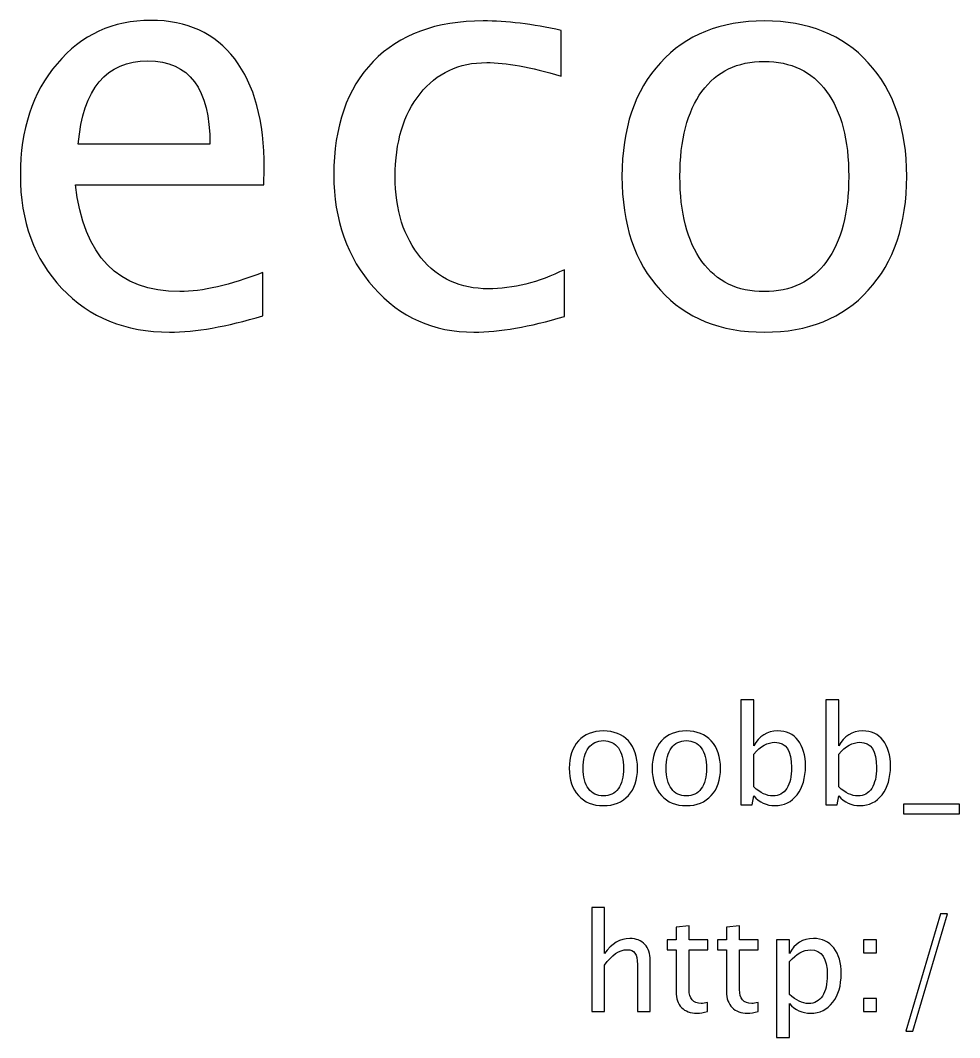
# Model space of a CAD drawing. Header units: centimetres. Extents: x -79 to 72, y -74 to 74.
# Drawn here: x -34.46 to -25.62, y 63.47 to 73.04 of the extents above; entities that cross this region are included whole.
import ezdxf

# ---------------------------------------------------------------- set-up
doc = ezdxf.new("R2010")
doc.units = ezdxf.units.CM
doc.header["$MEASUREMENT"] = 0
doc.layers.add('Layer 1', color=7, linetype='Continuous')

msp = doc.modelspace()

# ---------------------------------------------------------------- linework, layer by layer
at = {"layer": 'Layer 1'}
for points, knots in [([(-32.17857, 70.2604), (-32.51988, 70.15809), (-32.81181, 70.10694), (-33.05522, 70.10694), (-33.05522, 70.10694), (-33.47062, 70.10694), (-33.8084, 70.24452), (-34.06858, 70.51881), (-34.06858, 70.51881), (-34.32875, 70.79309), (-34.45928, 71.14852), (-34.45928, 71.58596), (-34.45928, 71.58596), (-34.45928, 72.01018), (-34.34463, 72.35855), (-34.11444, 72.63107), (-34.11444, 72.63107), (-33.88425, 72.90271), (-33.58968, 73.03853), (-33.23073, 73.03853), (-33.23073, 73.03853), (-32.89118, 73.03853), (-32.62836, 72.9177), (-32.44315, 72.67605), (-32.44315, 72.67605), (-32.25795, 72.43439), (-32.16534, 72.0922), (-32.16534, 71.64858), (-32.16534, 71.64858), (-32.16534, 71.64858), (-32.16799, 71.49336), (-32.16799, 71.49336), (-32.16799, 71.49336), (-32.16799, 71.49336), (-33.9407, 71.49336), (-33.9407, 71.49336), (-33.9407, 71.49336), (-33.86661, 70.82308), (-33.53941, 70.48794), (-32.95997, 70.48794), (-32.95997, 70.48794), (-32.74742, 70.48794), (-32.48725, 70.54791), (-32.17857, 70.66786), (-32.17857, 70.66786), (-32.17857, 70.66786), (-32.17857, 70.2604), (-32.17857, 70.2604)], [0, 0, 0, 0, 0.0769231, 0.0769231, 0.0769231, 0.0769231, 0.1538462, 0.1538462, 0.1538462, 0.1538462, 0.2307692, 0.2307692, 0.2307692, 0.2307692, 0.3076923, 0.3076923, 0.3076923, 0.3076923, 0.3846154, 0.3846154, 0.3846154, 0.3846154, 0.4615385, 0.4615385, 0.4615385, 0.4615385, 0.5384615, 0.5384615, 0.5384615, 0.5384615, 0.6153846, 0.6153846, 0.6153846, 0.6153846, 0.6923077, 0.6923077, 0.6923077, 0.6923077, 0.7692308, 0.7692308, 0.7692308, 0.7692308, 0.8461538, 0.8461538, 0.8461538, 0.8461538, 1, 1, 1, 1]), ([(-29.34136, 70.25511), (-29.67032, 70.15633), (-29.95431, 70.10694), (-30.19331, 70.10694), (-30.19331, 70.10694), (-30.57255, 70.10694), (-30.88652, 70.24717), (-31.13611, 70.52675), (-31.13611, 70.52675), (-31.3857, 70.8072), (-31.51094, 71.16086), (-31.51094, 71.58684), (-31.51094, 71.58684), (-31.51094, 72.04193), (-31.38747, 72.39735), (-31.14052, 72.65135), (-31.14052, 72.65135), (-30.89358, 72.90623), (-30.54874, 73.03323), (-30.106, 73.03323), (-30.106, 73.03323), (-29.88816, 73.03323), (-29.64298, 73.00325), (-29.37311, 72.94328), (-29.37311, 72.94328), (-29.37311, 72.94328), (-29.37311, 72.51465), (-29.37311, 72.51465), (-29.37311, 72.51465), (-29.65974, 72.59932), (-29.89345, 72.64165), (-30.07337, 72.64165), (-30.07337, 72.64165), (-30.33443, 72.64165), (-30.54345, 72.54375), (-30.69955, 72.34884), (-30.69955, 72.34884), (-30.85565, 72.15393), (-30.93415, 71.89376), (-30.93415, 71.5692), (-30.93415, 71.5692), (-30.93415, 71.25435), (-30.85301, 71.00035), (-30.69161, 70.80544), (-30.69161, 70.80544), (-30.53022, 70.61141), (-30.31943, 70.5144), (-30.05749, 70.5144), (-30.05749, 70.5144), (-29.82554, 70.5144), (-29.58742, 70.57437), (-29.34136, 70.69432), (-29.34136, 70.69432), (-29.34136, 70.69432), (-29.34136, 70.25511), (-29.34136, 70.25511)], [0, 0, 0, 0, 0.0666667, 0.0666667, 0.0666667, 0.0666667, 0.1333333, 0.1333333, 0.1333333, 0.1333333, 0.2, 0.2, 0.2, 0.2, 0.2666667, 0.2666667, 0.2666667, 0.2666667, 0.3333333, 0.3333333, 0.3333333, 0.3333333, 0.4, 0.4, 0.4, 0.4, 0.4666667, 0.4666667, 0.4666667, 0.4666667, 0.5333333, 0.5333333, 0.5333333, 0.5333333, 0.6, 0.6, 0.6, 0.6, 0.6666667, 0.6666667, 0.6666667, 0.6666667, 0.7333333, 0.7333333, 0.7333333, 0.7333333, 0.8, 0.8, 0.8, 0.8, 0.8666667, 0.8666667, 0.8666667, 0.8666667, 1, 1, 1, 1]), ([(-27.46193, 70.10694), (-27.8738, 70.10694), (-28.20012, 70.23835), (-28.44, 70.50117), (-28.44, 70.50117), (-28.68078, 70.76399), (-28.80072, 71.12118), (-28.80072, 71.57185), (-28.80072, 71.57185), (-28.80072, 72.02164), (-28.68078, 72.37795), (-28.44, 72.63989), (-28.44, 72.63989), (-28.20012, 72.90182), (-27.8738, 73.03323), (-27.46193, 73.03323), (-27.46193, 73.03323), (-27.05006, 73.03323), (-26.72374, 72.90182), (-26.48385, 72.63989), (-26.48385, 72.63989), (-26.24308, 72.37795), (-26.12313, 72.02164), (-26.12313, 71.57185), (-26.12313, 71.57185), (-26.12313, 71.12118), (-26.24308, 70.76399), (-26.48385, 70.50117), (-26.48385, 70.50117), (-26.72374, 70.23835), (-27.05006, 70.10694), (-27.46193, 70.10694)], [0, 0, 0, 0, 0.1111111, 0.1111111, 0.1111111, 0.1111111, 0.2222222, 0.2222222, 0.2222222, 0.2222222, 0.3333333, 0.3333333, 0.3333333, 0.3333333, 0.4444444, 0.4444444, 0.4444444, 0.4444444, 0.5555556, 0.5555556, 0.5555556, 0.5555556, 0.6666667, 0.6666667, 0.6666667, 0.6666667, 0.7777778, 0.7777778, 0.7777778, 0.7777778, 1, 1, 1, 1]), ([(-33.91424, 71.87436), (-33.91424, 71.87436), (-32.67599, 71.87436), (-32.67599, 71.87436), (-32.67599, 71.87436), (-32.67599, 72.39647), (-32.8709, 72.65752), (-33.25983, 72.65752), (-33.25983, 72.65752), (-33.65142, 72.65752), (-33.86926, 72.39647), (-33.91424, 71.87436)], [0, 0, 0, 0, 0.25, 0.25, 0.25, 0.25, 0.5, 0.5, 0.5, 0.5, 1, 1, 1, 1]), ([(-27.46281, 70.48794), (-27.21145, 70.48794), (-27.01566, 70.58231), (-26.87632, 70.77193), (-26.87632, 70.77193), (-26.73785, 70.96066), (-26.66818, 71.22789), (-26.66818, 71.57185), (-26.66818, 71.57185), (-26.66818, 71.91493), (-26.73785, 72.18127), (-26.87632, 72.37001), (-26.87632, 72.37001), (-27.01566, 72.55787), (-27.21145, 72.65223), (-27.46281, 72.65223), (-27.46281, 72.65223), (-27.71505, 72.65223), (-27.91084, 72.55787), (-28.04842, 72.37001), (-28.04842, 72.37001), (-28.18689, 72.18127), (-28.25568, 71.91493), (-28.25568, 71.57185), (-28.25568, 71.57185), (-28.25568, 71.22789), (-28.18689, 70.96066), (-28.04842, 70.77193), (-28.04842, 70.77193), (-27.91084, 70.58231), (-27.71505, 70.48794), (-27.46281, 70.48794)], [0, 0, 0, 0, 0.1111111, 0.1111111, 0.1111111, 0.1111111, 0.2222222, 0.2222222, 0.2222222, 0.2222222, 0.3333333, 0.3333333, 0.3333333, 0.3333333, 0.4444444, 0.4444444, 0.4444444, 0.4444444, 0.5555556, 0.5555556, 0.5555556, 0.5555556, 0.6666667, 0.6666667, 0.6666667, 0.6666667, 0.7777778, 0.7777778, 0.7777778, 0.7777778, 1, 1, 1, 1]), ([(-27.68315, 65.66282), (-27.68315, 65.66282), (-27.68315, 66.64961), (-27.68315, 66.64961), (-27.68315, 66.64961), (-27.68315, 66.64961), (-27.56123, 66.64961), (-27.56123, 66.64961), (-27.56123, 66.64961), (-27.56123, 66.64961), (-27.56123, 66.21633), (-27.56123, 66.21633), (-27.56123, 66.21633), (-27.51128, 66.31052), (-27.43613, 66.35751), (-27.33602, 66.35751), (-27.33602, 66.35751), (-27.25495, 66.35751), (-27.19124, 66.32809), (-27.14467, 66.26903), (-27.14467, 66.26903), (-27.0981, 66.20998), (-27.07482, 66.12933), (-27.07482, 66.0271), (-27.07482, 66.0271), (-27.07482, 65.91576), (-27.10128, 65.8258), (-27.15398, 65.75765), (-27.15398, 65.75765), (-27.20669, 65.68928), (-27.27611, 65.6552), (-27.36205, 65.6552), (-27.36205, 65.6552), (-27.44185, 65.6552), (-27.50831, 65.68568), (-27.56123, 65.74685), (-27.56123, 65.74685), (-27.56123, 65.74685), (-27.57605, 65.66282), (-27.57605, 65.66282), (-27.57605, 65.66282), (-27.57605, 65.66282), (-27.68315, 65.66282), (-27.68315, 65.66282)], [0, 0, 0, 0, 0.0833333, 0.0833333, 0.0833333, 0.0833333, 0.1666667, 0.1666667, 0.1666667, 0.1666667, 0.25, 0.25, 0.25, 0.25, 0.3333333, 0.3333333, 0.3333333, 0.3333333, 0.4166667, 0.4166667, 0.4166667, 0.4166667, 0.5, 0.5, 0.5, 0.5, 0.5833333, 0.5833333, 0.5833333, 0.5833333, 0.6666667, 0.6666667, 0.6666667, 0.6666667, 0.75, 0.75, 0.75, 0.75, 0.8333333, 0.8333333, 0.8333333, 0.8333333, 1, 1, 1, 1]), ([(-26.8839, 65.66282), (-26.8839, 65.66282), (-26.8839, 66.64961), (-26.8839, 66.64961), (-26.8839, 66.64961), (-26.8839, 66.64961), (-26.76198, 66.64961), (-26.76198, 66.64961), (-26.76198, 66.64961), (-26.76198, 66.64961), (-26.76198, 66.21633), (-26.76198, 66.21633), (-26.76198, 66.21633), (-26.71203, 66.31052), (-26.63688, 66.35751), (-26.53677, 66.35751), (-26.53677, 66.35751), (-26.4557, 66.35751), (-26.39199, 66.32809), (-26.34542, 66.26903), (-26.34542, 66.26903), (-26.29885, 66.20998), (-26.27557, 66.12933), (-26.27557, 66.0271), (-26.27557, 66.0271), (-26.27557, 65.91576), (-26.30203, 65.8258), (-26.35473, 65.75765), (-26.35473, 65.75765), (-26.40744, 65.68928), (-26.47686, 65.6552), (-26.5628, 65.6552), (-26.5628, 65.6552), (-26.6426, 65.6552), (-26.70906, 65.68568), (-26.76198, 65.74685), (-26.76198, 65.74685), (-26.76198, 65.74685), (-26.7768, 65.66282), (-26.7768, 65.66282), (-26.7768, 65.66282), (-26.7768, 65.66282), (-26.8839, 65.66282), (-26.8839, 65.66282)], [0, 0, 0, 0, 0.0833333, 0.0833333, 0.0833333, 0.0833333, 0.1666667, 0.1666667, 0.1666667, 0.1666667, 0.25, 0.25, 0.25, 0.25, 0.3333333, 0.3333333, 0.3333333, 0.3333333, 0.4166667, 0.4166667, 0.4166667, 0.4166667, 0.5, 0.5, 0.5, 0.5, 0.5833333, 0.5833333, 0.5833333, 0.5833333, 0.6666667, 0.6666667, 0.6666667, 0.6666667, 0.75, 0.75, 0.75, 0.75, 0.8333333, 0.8333333, 0.8333333, 0.8333333, 1, 1, 1, 1]), ([(-28.97558, 65.6552), (-29.07443, 65.6552), (-29.15274, 65.68674), (-29.21032, 65.74982), (-29.21032, 65.74982), (-29.2681, 65.81289), (-29.29689, 65.89862), (-29.29689, 66.00678), (-29.29689, 66.00678), (-29.29689, 66.11473), (-29.2681, 66.20024), (-29.21032, 66.26311), (-29.21032, 66.26311), (-29.15274, 66.32597), (-29.07443, 66.35751), (-28.97558, 66.35751), (-28.97558, 66.35751), (-28.87673, 66.35751), (-28.79841, 66.32597), (-28.74084, 66.26311), (-28.74084, 66.26311), (-28.68306, 66.20024), (-28.65427, 66.11473), (-28.65427, 66.00678), (-28.65427, 66.00678), (-28.65427, 65.89862), (-28.68306, 65.81289), (-28.74084, 65.74982), (-28.74084, 65.74982), (-28.79841, 65.68674), (-28.87673, 65.6552), (-28.97558, 65.6552)], [0, 0, 0, 0, 0.1111111, 0.1111111, 0.1111111, 0.1111111, 0.2222222, 0.2222222, 0.2222222, 0.2222222, 0.3333333, 0.3333333, 0.3333333, 0.3333333, 0.4444444, 0.4444444, 0.4444444, 0.4444444, 0.5555556, 0.5555556, 0.5555556, 0.5555556, 0.6666667, 0.6666667, 0.6666667, 0.6666667, 0.7777778, 0.7777778, 0.7777778, 0.7777778, 1, 1, 1, 1]), ([(-28.19538, 65.6552), (-28.29423, 65.6552), (-28.37254, 65.68674), (-28.43012, 65.74982), (-28.43012, 65.74982), (-28.4879, 65.81289), (-28.51669, 65.89862), (-28.51669, 66.00678), (-28.51669, 66.00678), (-28.51669, 66.11473), (-28.4879, 66.20024), (-28.43012, 66.26311), (-28.43012, 66.26311), (-28.37254, 66.32597), (-28.29423, 66.35751), (-28.19538, 66.35751), (-28.19538, 66.35751), (-28.09653, 66.35751), (-28.01821, 66.32597), (-27.96064, 66.26311), (-27.96064, 66.26311), (-27.90286, 66.20024), (-27.87407, 66.11473), (-27.87407, 66.00678), (-27.87407, 66.00678), (-27.87407, 65.89862), (-27.90286, 65.81289), (-27.96064, 65.74982), (-27.96064, 65.74982), (-28.01821, 65.68674), (-28.09653, 65.6552), (-28.19538, 65.6552)], [0, 0, 0, 0, 0.1111111, 0.1111111, 0.1111111, 0.1111111, 0.2222222, 0.2222222, 0.2222222, 0.2222222, 0.3333333, 0.3333333, 0.3333333, 0.3333333, 0.4444444, 0.4444444, 0.4444444, 0.4444444, 0.5555556, 0.5555556, 0.5555556, 0.5555556, 0.6666667, 0.6666667, 0.6666667, 0.6666667, 0.7777778, 0.7777778, 0.7777778, 0.7777778, 1, 1, 1, 1]), ([(-28.97579, 65.74664), (-28.91547, 65.74664), (-28.86848, 65.76929), (-28.83503, 65.8148), (-28.83503, 65.8148), (-28.8018, 65.86009), (-28.78508, 65.92423), (-28.78508, 66.00678), (-28.78508, 66.00678), (-28.78508, 66.08912), (-28.8018, 66.15304), (-28.83503, 66.19834), (-28.83503, 66.19834), (-28.86848, 66.24342), (-28.91547, 66.26607), (-28.97579, 66.26607), (-28.97579, 66.26607), (-29.03633, 66.26607), (-29.08332, 66.24342), (-29.11634, 66.19834), (-29.11634, 66.19834), (-29.14957, 66.15304), (-29.16608, 66.08912), (-29.16608, 66.00678), (-29.16608, 66.00678), (-29.16608, 65.92423), (-29.14957, 65.86009), (-29.11634, 65.8148), (-29.11634, 65.8148), (-29.08332, 65.76929), (-29.03633, 65.74664), (-28.97579, 65.74664)], [0, 0, 0, 0, 0.1111111, 0.1111111, 0.1111111, 0.1111111, 0.2222222, 0.2222222, 0.2222222, 0.2222222, 0.3333333, 0.3333333, 0.3333333, 0.3333333, 0.4444444, 0.4444444, 0.4444444, 0.4444444, 0.5555556, 0.5555556, 0.5555556, 0.5555556, 0.6666667, 0.6666667, 0.6666667, 0.6666667, 0.7777778, 0.7777778, 0.7777778, 0.7777778, 1, 1, 1, 1]), ([(-28.19559, 65.74664), (-28.13527, 65.74664), (-28.08828, 65.76929), (-28.05483, 65.8148), (-28.05483, 65.8148), (-28.0216, 65.86009), (-28.00488, 65.92423), (-28.00488, 66.00678), (-28.00488, 66.00678), (-28.00488, 66.08912), (-28.0216, 66.15304), (-28.05483, 66.19834), (-28.05483, 66.19834), (-28.08828, 66.24342), (-28.13527, 66.26607), (-28.19559, 66.26607), (-28.19559, 66.26607), (-28.25613, 66.26607), (-28.30312, 66.24342), (-28.33614, 66.19834), (-28.33614, 66.19834), (-28.36937, 66.15304), (-28.38588, 66.08912), (-28.38588, 66.00678), (-28.38588, 66.00678), (-28.38588, 65.92423), (-28.36937, 65.86009), (-28.33614, 65.8148), (-28.33614, 65.8148), (-28.30312, 65.76929), (-28.25613, 65.74664), (-28.19559, 65.74664)], [0, 0, 0, 0, 0.1111111, 0.1111111, 0.1111111, 0.1111111, 0.2222222, 0.2222222, 0.2222222, 0.2222222, 0.3333333, 0.3333333, 0.3333333, 0.3333333, 0.4444444, 0.4444444, 0.4444444, 0.4444444, 0.5555556, 0.5555556, 0.5555556, 0.5555556, 0.6666667, 0.6666667, 0.6666667, 0.6666667, 0.7777778, 0.7777778, 0.7777778, 0.7777778, 1, 1, 1, 1]), ([(-27.56123, 65.83088), (-27.49836, 65.77479), (-27.43846, 65.74664), (-27.38152, 65.74664), (-27.38152, 65.74664), (-27.32543, 65.74664), (-27.28204, 65.77014), (-27.25156, 65.81691), (-27.25156, 65.81691), (-27.22087, 65.86369), (-27.20563, 65.92952), (-27.20563, 66.01461), (-27.20563, 66.01461), (-27.20563, 66.17209), (-27.2577, 66.25083), (-27.36184, 66.25083), (-27.36184, 66.25083), (-27.43, 66.25083), (-27.49646, 66.214), (-27.56123, 66.14013), (-27.56123, 66.14013), (-27.56123, 66.14013), (-27.56123, 65.83088), (-27.56123, 65.83088)], [0, 0, 0, 0, 0.1428571, 0.1428571, 0.1428571, 0.1428571, 0.2857143, 0.2857143, 0.2857143, 0.2857143, 0.4285714, 0.4285714, 0.4285714, 0.4285714, 0.5714286, 0.5714286, 0.5714286, 0.5714286, 0.7142857, 0.7142857, 0.7142857, 0.7142857, 1, 1, 1, 1]), ([(-26.76198, 65.83088), (-26.69911, 65.77479), (-26.63921, 65.74664), (-26.58227, 65.74664), (-26.58227, 65.74664), (-26.52618, 65.74664), (-26.48279, 65.77014), (-26.45231, 65.81691), (-26.45231, 65.81691), (-26.42162, 65.86369), (-26.40638, 65.92952), (-26.40638, 66.01461), (-26.40638, 66.01461), (-26.40638, 66.17209), (-26.45845, 66.25083), (-26.56259, 66.25083), (-26.56259, 66.25083), (-26.63075, 66.25083), (-26.69721, 66.214), (-26.76198, 66.14013), (-26.76198, 66.14013), (-26.76198, 66.14013), (-26.76198, 65.83088), (-26.76198, 65.83088)], [0, 0, 0, 0, 0.1428571, 0.1428571, 0.1428571, 0.1428571, 0.2857143, 0.2857143, 0.2857143, 0.2857143, 0.4285714, 0.4285714, 0.4285714, 0.4285714, 0.5714286, 0.5714286, 0.5714286, 0.5714286, 0.7142857, 0.7142857, 0.7142857, 0.7142857, 1, 1, 1, 1]), ([(-26.15323, 65.579), (-26.15323, 65.579), (-26.15323, 65.67044), (-26.15323, 65.67044), (-26.15323, 65.67044), (-26.15323, 65.67044), (-25.62491, 65.67044), (-25.62491, 65.67044), (-25.62491, 65.67044), (-25.62491, 65.67044), (-25.62491, 65.579), (-25.62491, 65.579), (-25.62491, 65.579), (-25.62491, 65.579), (-26.15323, 65.579), (-26.15323, 65.579)], [0, 0, 0, 0, 0.2, 0.2, 0.2, 0.2, 0.4, 0.4, 0.4, 0.4, 0.6, 0.6, 0.6, 0.6, 1, 1, 1, 1]), ([(-29.08567, 63.71887), (-29.08567, 63.71887), (-29.08567, 64.69804), (-29.08567, 64.69804), (-29.08567, 64.69804), (-29.08567, 64.69804), (-28.96375, 64.69804), (-28.96375, 64.69804), (-28.96375, 64.69804), (-28.96375, 64.69804), (-28.96375, 64.26476), (-28.96375, 64.26476), (-28.96375, 64.26476), (-28.89919, 64.35895), (-28.82003, 64.40594), (-28.72647, 64.40594), (-28.72647, 64.40594), (-28.66763, 64.40594), (-28.62085, 64.38753), (-28.58635, 64.35048), (-28.58635, 64.35048), (-28.55185, 64.31365), (-28.53449, 64.26391), (-28.53449, 64.20168), (-28.53449, 64.20168), (-28.53449, 64.20168), (-28.53449, 63.71887), (-28.53449, 63.71887), (-28.53449, 63.71887), (-28.53449, 63.71887), (-28.65641, 63.71887), (-28.65641, 63.71887), (-28.65641, 63.71887), (-28.65641, 63.71887), (-28.65641, 64.16189), (-28.65641, 64.16189), (-28.65641, 64.16189), (-28.65641, 64.21184), (-28.66382, 64.2474), (-28.67842, 64.26857), (-28.67842, 64.26857), (-28.69324, 64.28995), (-28.71758, 64.30053), (-28.75166, 64.30053), (-28.75166, 64.30053), (-28.82659, 64.30053), (-28.89729, 64.25164), (-28.96375, 64.15385), (-28.96375, 64.15385), (-28.96375, 64.15385), (-28.96375, 63.71887), (-28.96375, 63.71887), (-28.96375, 63.71887), (-28.96375, 63.71887), (-29.08567, 63.71887), (-29.08567, 63.71887)], [0, 0, 0, 0, 0.0666667, 0.0666667, 0.0666667, 0.0666667, 0.1333333, 0.1333333, 0.1333333, 0.1333333, 0.2, 0.2, 0.2, 0.2, 0.2666667, 0.2666667, 0.2666667, 0.2666667, 0.3333333, 0.3333333, 0.3333333, 0.3333333, 0.4, 0.4, 0.4, 0.4, 0.4666667, 0.4666667, 0.4666667, 0.4666667, 0.5333333, 0.5333333, 0.5333333, 0.5333333, 0.6, 0.6, 0.6, 0.6, 0.6666667, 0.6666667, 0.6666667, 0.6666667, 0.7333333, 0.7333333, 0.7333333, 0.7333333, 0.8, 0.8, 0.8, 0.8, 0.8666667, 0.8666667, 0.8666667, 0.8666667, 1, 1, 1, 1]), ([(-26.13123, 63.53472), (-26.13123, 63.53472), (-25.80463, 64.63708), (-25.80463, 64.63708), (-25.80463, 64.63708), (-25.80463, 64.63708), (-25.74007, 64.63708), (-25.74007, 64.63708), (-25.74007, 64.63708), (-25.74007, 64.63708), (-26.06667, 63.53472), (-26.06667, 63.53472), (-26.06667, 63.53472), (-26.06667, 63.53472), (-26.13123, 63.53472), (-26.13123, 63.53472)], [0, 0, 0, 0, 0.2, 0.2, 0.2, 0.2, 0.4, 0.4, 0.4, 0.4, 0.6, 0.6, 0.6, 0.6, 1, 1, 1, 1]), ([(-27.99643, 63.71908), (-28.03411, 63.70871), (-28.06691, 63.70363), (-28.09464, 63.70363), (-28.09464, 63.70363), (-28.15687, 63.70363), (-28.20534, 63.72141), (-28.24006, 63.75697), (-28.24006, 63.75697), (-28.27498, 63.79253), (-28.29234, 63.84185), (-28.29234, 63.90514), (-28.29234, 63.90514), (-28.29234, 63.90514), (-28.29234, 64.30053), (-28.29234, 64.30053), (-28.29234, 64.30053), (-28.29234, 64.30053), (-28.37658, 64.30053), (-28.37658, 64.30053), (-28.37658, 64.30053), (-28.37658, 64.30053), (-28.37658, 64.39197), (-28.37658, 64.39197), (-28.37658, 64.39197), (-28.37658, 64.39197), (-28.29234, 64.39197), (-28.29234, 64.39197), (-28.29234, 64.39197), (-28.29234, 64.39197), (-28.29234, 64.51368), (-28.29234, 64.51368), (-28.29234, 64.51368), (-28.29234, 64.51368), (-28.17042, 64.52532), (-28.17042, 64.52532), (-28.17042, 64.52532), (-28.17042, 64.52532), (-28.17042, 64.39197), (-28.17042, 64.39197), (-28.17042, 64.39197), (-28.17042, 64.39197), (-27.99389, 64.39197), (-27.99389, 64.39197), (-27.99389, 64.39197), (-27.99389, 64.39197), (-27.99389, 64.30053), (-27.99389, 64.30053), (-27.99389, 64.30053), (-27.99389, 64.30053), (-28.17042, 64.30053), (-28.17042, 64.30053), (-28.17042, 64.30053), (-28.17042, 64.30053), (-28.17042, 63.92715), (-28.17042, 63.92715), (-28.17042, 63.92715), (-28.17042, 63.8391), (-28.13211, 63.79507), (-28.0557, 63.79507), (-28.0557, 63.79507), (-28.0394, 63.79507), (-28.01971, 63.79782), (-27.99643, 63.80311), (-27.99643, 63.80311), (-27.99643, 63.80311), (-27.99643, 63.71908), (-27.99643, 63.71908)], [0, 0, 0, 0, 0.0555556, 0.0555556, 0.0555556, 0.0555556, 0.1111111, 0.1111111, 0.1111111, 0.1111111, 0.1666667, 0.1666667, 0.1666667, 0.1666667, 0.2222222, 0.2222222, 0.2222222, 0.2222222, 0.2777778, 0.2777778, 0.2777778, 0.2777778, 0.3333333, 0.3333333, 0.3333333, 0.3333333, 0.3888889, 0.3888889, 0.3888889, 0.3888889, 0.4444444, 0.4444444, 0.4444444, 0.4444444, 0.5, 0.5, 0.5, 0.5, 0.5555556, 0.5555556, 0.5555556, 0.5555556, 0.6111111, 0.6111111, 0.6111111, 0.6111111, 0.6666667, 0.6666667, 0.6666667, 0.6666667, 0.7222222, 0.7222222, 0.7222222, 0.7222222, 0.7777778, 0.7777778, 0.7777778, 0.7777778, 0.8333333, 0.8333333, 0.8333333, 0.8333333, 0.8888889, 0.8888889, 0.8888889, 0.8888889, 1, 1, 1, 1]), ([(-27.52145, 63.71908), (-27.55913, 63.70871), (-27.59193, 63.70363), (-27.61966, 63.70363), (-27.61966, 63.70363), (-27.68189, 63.70363), (-27.73036, 63.72141), (-27.76508, 63.75697), (-27.76508, 63.75697), (-27.8, 63.79253), (-27.81736, 63.84185), (-27.81736, 63.90514), (-27.81736, 63.90514), (-27.81736, 63.90514), (-27.81736, 64.30053), (-27.81736, 64.30053), (-27.81736, 64.30053), (-27.81736, 64.30053), (-27.9016, 64.30053), (-27.9016, 64.30053), (-27.9016, 64.30053), (-27.9016, 64.30053), (-27.9016, 64.39197), (-27.9016, 64.39197), (-27.9016, 64.39197), (-27.9016, 64.39197), (-27.81736, 64.39197), (-27.81736, 64.39197), (-27.81736, 64.39197), (-27.81736, 64.39197), (-27.81736, 64.51368), (-27.81736, 64.51368), (-27.81736, 64.51368), (-27.81736, 64.51368), (-27.69544, 64.52532), (-27.69544, 64.52532), (-27.69544, 64.52532), (-27.69544, 64.52532), (-27.69544, 64.39197), (-27.69544, 64.39197), (-27.69544, 64.39197), (-27.69544, 64.39197), (-27.51891, 64.39197), (-27.51891, 64.39197), (-27.51891, 64.39197), (-27.51891, 64.39197), (-27.51891, 64.30053), (-27.51891, 64.30053), (-27.51891, 64.30053), (-27.51891, 64.30053), (-27.69544, 64.30053), (-27.69544, 64.30053), (-27.69544, 64.30053), (-27.69544, 64.30053), (-27.69544, 63.92715), (-27.69544, 63.92715), (-27.69544, 63.92715), (-27.69544, 63.8391), (-27.65713, 63.79507), (-27.58072, 63.79507), (-27.58072, 63.79507), (-27.56442, 63.79507), (-27.54473, 63.79782), (-27.52145, 63.80311), (-27.52145, 63.80311), (-27.52145, 63.80311), (-27.52145, 63.71908), (-27.52145, 63.71908)], [0, 0, 0, 0, 0.0555556, 0.0555556, 0.0555556, 0.0555556, 0.1111111, 0.1111111, 0.1111111, 0.1111111, 0.1666667, 0.1666667, 0.1666667, 0.1666667, 0.2222222, 0.2222222, 0.2222222, 0.2222222, 0.2777778, 0.2777778, 0.2777778, 0.2777778, 0.3333333, 0.3333333, 0.3333333, 0.3333333, 0.3888889, 0.3888889, 0.3888889, 0.3888889, 0.4444444, 0.4444444, 0.4444444, 0.4444444, 0.5, 0.5, 0.5, 0.5, 0.5555556, 0.5555556, 0.5555556, 0.5555556, 0.6111111, 0.6111111, 0.6111111, 0.6111111, 0.6666667, 0.6666667, 0.6666667, 0.6666667, 0.7222222, 0.7222222, 0.7222222, 0.7222222, 0.7777778, 0.7777778, 0.7777778, 0.7777778, 0.8333333, 0.8333333, 0.8333333, 0.8333333, 0.8888889, 0.8888889, 0.8888889, 0.8888889, 1, 1, 1, 1]), ([(-27.34746, 63.47376), (-27.34746, 63.47376), (-27.34746, 64.39197), (-27.34746, 64.39197), (-27.34746, 64.39197), (-27.34746, 64.39197), (-27.22554, 64.39197), (-27.22554, 64.39197), (-27.22554, 64.39197), (-27.22554, 64.39197), (-27.22554, 64.26476), (-27.22554, 64.26476), (-27.22554, 64.26476), (-27.17559, 64.35895), (-27.10044, 64.40594), (-27.00033, 64.40594), (-27.00033, 64.40594), (-26.91926, 64.40594), (-26.85555, 64.37652), (-26.80898, 64.31746), (-26.80898, 64.31746), (-26.76241, 64.25841), (-26.73913, 64.17776), (-26.73913, 64.07553), (-26.73913, 64.07553), (-26.73913, 63.96419), (-26.76559, 63.87423), (-26.81829, 63.80608), (-26.81829, 63.80608), (-26.871, 63.73771), (-26.94042, 63.70363), (-27.02636, 63.70363), (-27.02636, 63.70363), (-27.10616, 63.70363), (-27.17262, 63.73411), (-27.22554, 63.79528), (-27.22554, 63.79528), (-27.22554, 63.79528), (-27.22554, 63.47376), (-27.22554, 63.47376), (-27.22554, 63.47376), (-27.22554, 63.47376), (-27.34746, 63.47376), (-27.34746, 63.47376)], [0, 0, 0, 0, 0.0833333, 0.0833333, 0.0833333, 0.0833333, 0.1666667, 0.1666667, 0.1666667, 0.1666667, 0.25, 0.25, 0.25, 0.25, 0.3333333, 0.3333333, 0.3333333, 0.3333333, 0.4166667, 0.4166667, 0.4166667, 0.4166667, 0.5, 0.5, 0.5, 0.5, 0.5833333, 0.5833333, 0.5833333, 0.5833333, 0.6666667, 0.6666667, 0.6666667, 0.6666667, 0.75, 0.75, 0.75, 0.75, 0.8333333, 0.8333333, 0.8333333, 0.8333333, 1, 1, 1, 1]), ([(-26.53043, 64.27005), (-26.53043, 64.27005), (-26.53043, 64.39197), (-26.53043, 64.39197), (-26.53043, 64.39197), (-26.53043, 64.39197), (-26.40851, 64.39197), (-26.40851, 64.39197), (-26.40851, 64.39197), (-26.40851, 64.39197), (-26.40851, 64.27005), (-26.40851, 64.27005), (-26.40851, 64.27005), (-26.40851, 64.27005), (-26.53043, 64.27005), (-26.53043, 64.27005)], [0, 0, 0, 0, 0.2, 0.2, 0.2, 0.2, 0.4, 0.4, 0.4, 0.4, 0.6, 0.6, 0.6, 0.6, 1, 1, 1, 1]), ([(-27.22554, 63.87931), (-27.16267, 63.82322), (-27.10277, 63.79507), (-27.04583, 63.79507), (-27.04583, 63.79507), (-26.98974, 63.79507), (-26.94635, 63.81857), (-26.91587, 63.86534), (-26.91587, 63.86534), (-26.88518, 63.91212), (-26.86994, 63.97795), (-26.86994, 64.06304), (-26.86994, 64.06304), (-26.86994, 64.22052), (-26.92201, 64.29926), (-27.02615, 64.29926), (-27.02615, 64.29926), (-27.09431, 64.29926), (-27.16077, 64.26243), (-27.22554, 64.18856), (-27.22554, 64.18856), (-27.22554, 64.18856), (-27.22554, 63.87931), (-27.22554, 63.87931)], [0, 0, 0, 0, 0.1428571, 0.1428571, 0.1428571, 0.1428571, 0.2857143, 0.2857143, 0.2857143, 0.2857143, 0.4285714, 0.4285714, 0.4285714, 0.4285714, 0.5714286, 0.5714286, 0.5714286, 0.5714286, 0.7142857, 0.7142857, 0.7142857, 0.7142857, 1, 1, 1, 1]), ([(-26.53043, 63.71887), (-26.53043, 63.71887), (-26.53043, 63.84079), (-26.53043, 63.84079), (-26.53043, 63.84079), (-26.53043, 63.84079), (-26.40851, 63.84079), (-26.40851, 63.84079), (-26.40851, 63.84079), (-26.40851, 63.84079), (-26.40851, 63.71887), (-26.40851, 63.71887), (-26.40851, 63.71887), (-26.40851, 63.71887), (-26.53043, 63.71887), (-26.53043, 63.71887)], [0, 0, 0, 0, 0.2, 0.2, 0.2, 0.2, 0.4, 0.4, 0.4, 0.4, 0.6, 0.6, 0.6, 0.6, 1, 1, 1, 1])]:
    msp.add_open_spline(points, degree=3, knots=knots, dxfattribs=at)

doc.saveas('drawing.dxf')
